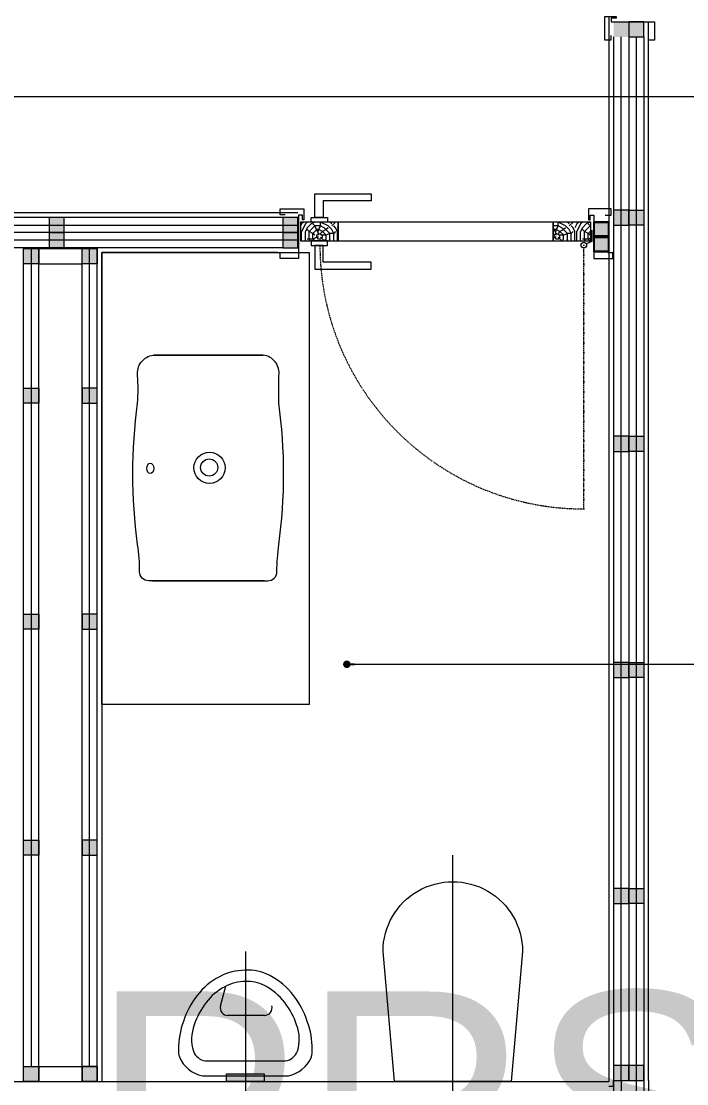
# Model space of a CAD drawing. Extents: x -9058 to 11890, y 0 to 4205.
# Drawn here: x 9482.7 to 9659.2, y 3389.7 to 3671.7 of the extents above; entities that cross this region are included whole.
import ezdxf
from ezdxf.enums import TextEntityAlignment as Align

# ---------------------------------------------------------------- set-up
doc = ezdxf.new("R2010")
doc.units = 0
doc.header["$MEASUREMENT"] = 0
doc.linetypes.add('DOT2', pattern=[0.125, 0, -0.125])
doc.layers.get('0').update_dxf_attribs({"color": 9, "lineweight": 9})
for name, color, linetype, lineweight in [('06C', 9, 'Continuous', 9), ('09', 9, 'Continuous', 9), ('10', 9, 'Continuous', 9), ('12', 9, 'Continuous', 9), ('20', 9, 'DOT2', 9), ('M-TEFRIS2-015', 129, 'Continuous', 9), ('M-TEFRIS2-015 @ 20', 129, 'Continuous', 9)]:
    doc.layers.add(name, color=color, linetype=linetype, lineweight=lineweight)
doc.styles.add('Arial', font='arial.ttf', dxfattribs={"height": 2.5})
doc.styles.add('MuuM_TEXT-STANDART', font='ARIALN.TTF')
doc.dimstyles.new('MuuM_Annotative', dxfattribs={"dimscale": 0.1, "dimtxt": 2, "dimasz": 1, "dimexe": 1, "dimexo": 1, "dimgap": 1, "dimtad": 1, "dimdec": 1, "dimrnd": 0.5, "dimdsep": 46, "dimtxsty": 'MuuM_TEXT-STANDART', "dimblk": 'ARCHTICK', "dimcen": 0, "dimdle": 0.15, "dimclrd": 256, "dimclre": 256, "dimclrt": 256, "dimadec": 0, "dimazin": 0, "dimtfac": 5, "dimtdec": 1, "dimtix": 1, "dimtmove": 2, "dimatfit": 3, "dimldrblk": 'DOT', "dimfxl": 3, "dimfxlon": 1, "dimtolj": 1, "dimlwd": -1, "dimlwe": -1, "dimarcsym": 0})

# ---------------------------------------------------------------- blocks, each defined once
blk = doc.blocks.new('prf-10x10')
h = blk.add_hatch(color=255)
h.dxf.hatch_style = 1
h.paths.add_polyline_path([(-5, -5), (5, -5), (5, 5), (-5, 5)])
at = {"layer": '10'}
blk.add_lwpolyline([(-5, -5), (5, -5), (5, 5), (-5, 5)], close=True, dxfattribs=at)
blk = doc.blocks.new('p-profil-birim')
h = blk.add_hatch(color=255)
h.dxf.hatch_style = 1
h.paths.add_polyline_path([(0, 0), (10, 0), (10, 10), (0, 10)])
blk.add_lwpolyline([(0, 0), (10, 0), (10, 10), (0, 10)], close=True)
at = {"layer": '10'}
for points in [[(0, 10), (10, 10), (10, 0), (0, 0)], [(0, 10), (10, 10), (10, 0), (0, 0)], [(0, 0), (10, 0), (10, 10), (0, 10)], [(0.5, 9.5), (9.5, 9.5), (9.5, 0.5), (0.5, 0.5)]]:
    blk.add_lwpolyline(points, close=True, dxfattribs=at)
blk = doc.blocks.new('p-kapı kolu')
for points in [[(2.2, 0), (2.2, -1.25), (-2.2, -1.25), (-2.2, 0), (2.2, 0)], [(1.225, -1.25), (1.225, -7.5), (-13.775, -7.5), (-13.775, -5.625), (-1.025, -5.625), (-1.025, -5.625), (-1.025, -1.25), (1.225, -1.25)]]:
    blk.add_lwpolyline(points)
blk = doc.blocks.new('_ArchTick')
at = {"color": 0, "linetype": 'ByBlock', "const_width": 0.15}
blk.add_lwpolyline([(-0.5, -0.5), (0.5, 0.5)], dxfattribs=at)
blk = doc.blocks.new('_Dot')
at = {"color": 0, "linetype": 'ByBlock', "lineweight": -2}
blk.add_line((-0.5, 0), (-1, 0), dxfattribs=at)
at = {"color": 0, "linetype": 'ByBlock', "const_width": 0.5}
blk.add_lwpolyline([(-0.25, 0, 1), (0.25, 0, 1)], format="xyb", close=True, dxfattribs=at)
blk = doc.blocks.new('0a_roomno2')
at = {"style": 'Arial'}
blk.add_attdef('ODANO', (0, 1.505), '', height=3, dxfattribs=at)
blk.add_attdef('MEKANADI', text='', height=3, dxfattribs=at).set_placement((0.525, -4.75), align=Align.BOTTOM_LEFT)
at = {"style": 'MuuM_TEXT-STANDART', "width": 0.6}
for tag, p in [('YER01', (15, -7)), ('TAVAN01', (20.625, -7)), ('DUVAR01', (26.25, -7)), ('YER02', (15, -10.375)), ('TAVAN02', (20.625, -10.375)), ('DUVAR02', (26.25, -10.375)), ('YER03', (15, -13.75)), ('TAVAN03', (20.625, -13.75)), ('DUVAR03', (26.25, -13.75))]:
    blk.add_attdef(tag, text='', height=2.25, dxfattribs=at).set_placement(p, align=Align.MIDDLE_CENTER)
at = {"style": 'MuuM_TEXT-STANDART'}
blk.add_attdef('M2', text='', height=2.25, dxfattribs=at).set_placement((1.323, -7.805), align=Align.MIDDLE_LEFT)
at = {"style": 'MuuM_TEXT-STANDART', "width": 0.6}
blk.add_attdef('TEMIZTAVANYUKSEKLIGI', text='', height=2.25, dxfattribs=at).set_placement((2.7, -13.162), align=Align.MIDDLE_LEFT)
blk = doc.blocks.new('*U679')
at = {"layer": 'M-TEFRIS2-015 @ 20'}
ref = blk.add_blockref('0a_roomno2', (9477.8, 3319.13), dxfattribs=dict(at, xscale=20, yscale=20, zscale=20))
ref.add_attrib('ODANO', ' PRS-1K-01', (9477.8, 3354.23), dxfattribs={"layer": '0', "height": 60, "style": 'Arial'})

msp = doc.modelspace()

# ---------------------------------------------------------------- hatches: boundary and pattern name
at = {"layer": '09'}
h = msp.add_hatch(dxfattribs=at)
h.set_pattern_fill('LOGEND', color=256, scale=10, angle=90, style=0)
h.set_pattern_definition([(90, (12757.055, -95547.097), (-10, 10), [3, -7]), (90, (12756.555, -95547.097), (-10, 10), [3, -7]), (90, (12755.555, -95546.597), (-10, 10), [2, -8]), (90, (12754.555, -95546.097), (-10, 10), [1.5, -8.5]), (90, (12753.555, -95546.097), (-10, 10), [1, -9]), (90, (12752.555, -95548.597), (-10, 10), [0.5, -2.5, 0.5, -6.5]), (90, (12752.055, -95547.097), (-10, 10), [0.5, -4, 1.5, -4]), (90, (12751.555, -95545.097), (-10, 10), [0.5, -0.5, 0.5, -8.5]), (90, (12751.055, -95545.597), (-10, 10), [0.5, -9.5]), (90, (12750.055, -95546.097), (-10, 10), [1.5, -8.5]), (90, (12749.055, -95546.097), (-10, 10), [2, -8]), (90, (12748.055, -95546.597), (-10, 10), [2.5, -3, 0.5, -4]), (180, (12754.055, -95550.597), (-10, -10), [0.5, -1, 2.5, -6]), (180, (12753.055, -95550.097), (-10, -10), [0.5, -0.5, 1.5, -7.5]), (180, (12749.055, -95549.597), (-10, -10), [1, -9]), (180, (12753.055, -95549.097), (-10, -10), [2, -3, 0.5, -4.5]), (180, (12747.555, -95548.597), (-10, -10), [0.5, -9.5]), (180, (12752.555, -95548.097), (-10, -10), [1.5, -8.5]), (180, (12752.055, -95547.097), (-10, -10), [1, -9]), (180, (12752.055, -95546.097), (-10, -10), [0.5, -1.5, 1.5, -6.5]), (180, (12751.555, -95545.597), (-10, -10), [0.5, -9.5]), (180, (12753.555, -95545.097), (-10, -10), [1.4, -8.6]), (180, (12755.555, -95544.597), (-10, -10), [1, -9]), (180, (12751.555, -95543.597), (-10, -10), [0.5, -9.5]), (180, (12752.055, -95542.597), (-10, -10), [1.5, -8.5]), (180, (12752.055, -95541.597), (-10, -10), [1.5, -8.5]), (135, (12756.0554, -95543.0975), (-10, 2e-15), [0.7071, -0.7071, 0.7071, -12.0208356]), (135, (12753.5554, -95545.0975), (-10, 2e-15), [1.4142, -12.7279356]), (135, (12748.5554, -95549.0975), (-10, 2e-15), [1.4142, -12.7279356]), (135, (12751.0554, -95547.0975), (-10, 2e-15), [1.4142, -12.7279356]), (135, (12753.0554, -95546.5975), (-10, 2e-15), [1.4142, -12.7279356]), (135, (12755.0554, -95543.5975), (-10, 2e-15), [1.4142, -12.7279356]), (135, (12754.5554, -95544.5975), (-10, 2e-15), [2.12132, -12.0208156]), (135, (12750.0554, -95547.5975), (-10, 2e-15), [0.7071, -13.4350356]), (135, (12749.0554, -95548.0975), (-10, 2e-15), [0.7071, -13.4350356]), (135, (12749.0554, -95544.0975), (-10, 2e-15), [0.7071, -13.4350356]), (135, (12754.0554, -95548.0975), (-10, 2e-15), [0.7071, -13.4350356]), (135, (12750.5554, -95542.5975), (-10, 2e-15), [0.7071, -13.4350356]), (135, (12751.5554, -95546.0975), (-10, 2e-15), [0.7071, -13.4350356]), (135, (12750.5554, -95545.0975), (-10, 2e-15), [0.7071, -13.4350356]), (225, (12752.5554, -95545.5975), (-2e-15, -10), [0.7071, -0.7071, 2.12132, -10.6066156]), (225, (12752.5554, -95544.0975), (-2e-15, -10), [0.7071, -13.4350356]), (225, (12756.0554, -95544.0975), (-2e-15, -10), [0.7071, -13.4350356]), (225, (12753.5554, -95546.0975), (-2e-15, -10), [0.7071, -13.4350356]), (225, (12751.5554, -95544.5975), (-2e-15, -10), [0.7071, -13.4350356]), (225, (12754.0554, -95547.0975), (-2e-15, -10), [0.7071, -13.4350356]), (225, (12754.0554, -95543.0975), (-2e-15, -10), [0.7071, -13.4350356]), (225, (12757.0554, -95550.0975), (-2e-15, -10), [0.7071, -13.4350356]), (225, (12756.5554, -95549.5975), (-2e-15, -10), [1.4142, -12.7279356]), (225, (12756.0554, -95549.0975), (-2e-15, -10), [1.4142, -12.7279356]), (225, (12756.0554, -95548.0975), (-2e-15, -10), [1.4142, -12.7279356]), (225, (12755.0554, -95547.5975), (-2e-15, -10), [1.4142, -12.7279356]), (225, (12751.0554, -95543.5975), (-2e-15, -10), [1.4142, -12.7279356]), (225, (12756.0554, -95541.5975), (-2e-15, -10), [1.4142, -12.7279356]), (225, (12748.0554, -95541.0975), (-2e-15, -10), [1.4142, -12.7279356]), (225, (12749.0554, -95541.0975), (-2e-15, -10), [1.4142, -12.7279356]), (225, (12749.5554, -95542.0975), (-2e-15, -10), [1.4142, -12.7279356]), (225, (12749.5554, -95549.0975), (-2e-15, -10), [2.12132, -12.0208156]), (225, (12750.5554, -95542.5975), (-2e-15, -10), [2.12132, -12.0208156]), (116.565051, (12747.5554, -95548.0975), (-4e-09, 10), [1.118, -21.2426798]), (116.565051, (12752.5554, -95548.0975), (-4e-09, 10), [1.118, -21.2426798]), (116.565051, (12749.5554, -95547.0975), (-4e-09, 10), [1.118, -21.2426798]), (116.565051, (12756.5554, -95544.0975), (-4e-09, 10), [1.118, -21.2426798]), (116.565051, (12755.5554, -95544.5975), (-4e-09, 10), [1.118, -21.2426798]), (116.565051, (12753.5554, -95547.5975), (-4e-09, 10), [1.118, -21.2426798]), (116.565051, (12748.5554, -95547.5975), (-4e-09, 10), [1.118, -21.2426798]), (116.565051, (12751.5554, -95544.5975), (-4e-09, 10), [2.236, -20.1246798]), (153.434949, (12750.0554, -95544.5975), (-10, 5e-10), [1.118, -21.2426798]), (153.434949, (12753.0554, -95543.0975), (-10, 5e-10), [1.118, -21.2426798]), (153.434949, (12751.0554, -95548.0975), (-10, 5e-10), [1.118, -21.2426798]), (153.434949, (12750.5554, -95550.0975), (-10, 5e-10), [1.118, -21.2426798]), (153.434949, (12752.5554, -95544.0975), (-10, 5e-10), [1.118, -21.2426798]), (153.434949, (12752.5554, -95545.0975), (-10, 5e-10), [1.118, -21.2426798]), (153.434949, (12751.0554, -95549.0975), (-10, 5e-10), [2.236, -20.1246798]), (153.434949, (12754.5554, -95541.5975), (-10, 5e-10), [2.236, -20.1246798]), (153.434949, (12754.0554, -95542.5975), (-10, 5e-10), [2.236, -20.1246798]), (206.565051, (12755.5554, -95550.5975), (-10, -4e-09), [1.118, -21.2426798]), (206.565051, (12750.0554, -95550.5975), (-10, -4e-09), [1.118, -21.2426798]), (206.565051, (12757.0554, -95548.5975), (-10, -4e-09), [1.118, -21.2426798]), (206.565051, (12748.0554, -95549.5975), (-10, -4e-09), [1.118, -21.2426798]), (206.565051, (12754.0554, -95548.5975), (-10, -4e-09), [1.118, -21.2426798]), (206.565051, (12753.0554, -95546.5975), (-10, -4e-09), [1.118, -21.2426798]), (206.565051, (12751.0554, -95545.5975), (-10, -4e-09), [1.118, -21.2426798]), (206.565051, (12755.0554, -95550.0975), (-10.0000016, 3.21e-06), [1.118, -21.2426798]), (206.565051, (12753.5554, -95547.5975), (-10, -4e-09), [1.118, -21.2426798]), (206.565051, (12754.5554, -95544.5975), (-10, -4e-09), [1.118, -21.2426798]), (206.565051, (12753.5554, -95543.5975), (-10, -4e-09), [1.118, -21.2426798]), (206.565051, (12750.5554, -95541.5975), (-10, -4e-09), [1.118, -21.2426798]), (206.565051, (12747.5554, -95549.0975), (-10, -4e-09), [1.118, -21.2426798]), (206.565051, (12748.0554, -95550.5975), (-10, -4e-09), [2.236, -20.1246798]), (206.565051, (12755.0554, -95549.0975), (-10, -4e-09), [2.236, -20.1246798]), (243.434949, (12756.5554, -95550.5975), (-5e-10, -10), [1.118, -21.2426798]), (243.434949, (12757.0554, -95542.0975), (-5e-10, -10), [1.118, -21.2426798]), (243.434949, (12752.0554, -95542.5975), (-5e-10, -10), [1.118, -21.2426798]), (243.434949, (12755.5554, -95546.5975), (-5e-10, -10), [1.118, -21.2426798]), (243.434949, (12756.5554, -95547.0975), (-5e-10, -10), [1.118, -21.2426798]), (243.434949, (12754.5554, -95546.0975), (-5e-10, -10), [1.118, -21.2426798]), (243.434949, (12748.5554, -95543.0975), (-5e-10, -10), [1.118, -21.2426798]), (243.434949, (12748.0554, -95542.0975), (-5e-10, -10), [2.236, -20.1246798])])
h.paths.add_polyline_path([(9566.76, 3618.41), (9566.76, 3613.41), (9556.76, 3613.41), (9556.76, 3618.41)])
h = msp.add_hatch(dxfattribs=at)
h.set_pattern_fill('LOGEND', color=256, scale=10, angle=90, style=0)
h.set_pattern_definition([(90, (12670.055, -95547.097), (-10, 10), [3, -7]), (90, (12669.555, -95547.097), (-10, 10), [3, -7]), (90, (12668.555, -95546.597), (-10, 10), [2, -8]), (90, (12667.555, -95546.097), (-10, 10), [1.5, -8.5]), (90, (12666.555, -95546.097), (-10, 10), [1, -9]), (90, (12665.555, -95548.597), (-10, 10), [0.5, -2.5, 0.5, -6.5]), (90, (12665.055, -95547.097), (-10, 10), [0.5, -4, 1.5, -4]), (90, (12664.555, -95545.097), (-10, 10), [0.5, -0.5, 0.5, -8.5]), (90, (12664.055, -95545.597), (-10, 10), [0.5, -9.5]), (90, (12663.055, -95546.097), (-10, 10), [1.5, -8.5]), (90, (12662.055, -95546.097), (-10, 10), [2, -8]), (90, (12661.055, -95546.597), (-10, 10), [2.5, -3, 0.5, -4]), (180, (12667.055, -95550.597), (-10, -10), [0.5, -1, 2.5, -6]), (180, (12666.055, -95550.097), (-10, -10), [0.5, -0.5, 1.5, -7.5]), (180, (12662.055, -95549.597), (-10, -10), [1, -9]), (180, (12666.055, -95549.097), (-10, -10), [2, -3, 0.5, -4.5]), (180, (12660.555, -95548.597), (-10, -10), [0.5, -9.5]), (180, (12665.555, -95548.097), (-10, -10), [1.5, -8.5]), (180, (12665.055, -95547.097), (-10, -10), [1, -9]), (180, (12665.055, -95546.097), (-10, -10), [0.5, -1.5, 1.5, -6.5]), (180, (12664.555, -95545.597), (-10, -10), [0.5, -9.5]), (180, (12666.555, -95545.097), (-10, -10), [1.4, -8.6]), (180, (12668.555, -95544.597), (-10, -10), [1, -9]), (180, (12664.555, -95543.597), (-10, -10), [0.5, -9.5]), (180, (12665.055, -95542.597), (-10, -10), [1.5, -8.5]), (180, (12665.055, -95541.597), (-10, -10), [1.5, -8.5]), (135, (12669.0554, -95543.0975), (-10, 2e-15), [0.7071, -0.7071, 0.7071, -12.0208356]), (135, (12666.5554, -95545.0975), (-10, 2e-15), [1.4142, -12.7279356]), (135, (12661.5554, -95549.0975), (-10, 2e-15), [1.4142, -12.7279356]), (135, (12664.0554, -95547.0975), (-10, 2e-15), [1.4142, -12.7279356]), (135, (12666.0554, -95546.5975), (-10, 2e-15), [1.4142, -12.7279356]), (135, (12668.0554, -95543.5975), (-10, 2e-15), [1.4142, -12.7279356]), (135, (12667.5554, -95544.5975), (-10, 2e-15), [2.12132, -12.0208156]), (135, (12663.0554, -95547.5975), (-10, 2e-15), [0.7071, -13.4350356]), (135, (12662.0554, -95548.0975), (-10, 2e-15), [0.7071, -13.4350356]), (135, (12662.0554, -95544.0975), (-10, 2e-15), [0.7071, -13.4350356]), (135, (12667.0554, -95548.0975), (-10, 2e-15), [0.7071, -13.4350356]), (135, (12663.5554, -95542.5975), (-10, 2e-15), [0.7071, -13.4350356]), (135, (12664.5554, -95546.0975), (-10, 2e-15), [0.7071, -13.4350356]), (135, (12663.5554, -95545.0975), (-10, 2e-15), [0.7071, -13.4350356]), (225, (12665.5554, -95545.5975), (-2e-15, -10), [0.7071, -0.7071, 2.12132, -10.6066156]), (225, (12665.5554, -95544.0975), (-2e-15, -10), [0.7071, -13.4350356]), (225, (12669.0554, -95544.0975), (-2e-15, -10), [0.7071, -13.4350356]), (225, (12666.5554, -95546.0975), (-2e-15, -10), [0.7071, -13.4350356]), (225, (12664.5554, -95544.5975), (-2e-15, -10), [0.7071, -13.4350356]), (225, (12667.0554, -95547.0975), (-2e-15, -10), [0.7071, -13.4350356]), (225, (12667.0554, -95543.0975), (-2e-15, -10), [0.7071, -13.4350356]), (225, (12670.0554, -95550.0975), (-2e-15, -10), [0.7071, -13.4350356]), (225, (12669.5554, -95549.5975), (-2e-15, -10), [1.4142, -12.7279356]), (225, (12669.0554, -95549.0975), (-2e-15, -10), [1.4142, -12.7279356]), (225, (12669.0554, -95548.0975), (-2e-15, -10), [1.4142, -12.7279356]), (225, (12668.0554, -95547.5975), (-2e-15, -10), [1.4142, -12.7279356]), (225, (12664.0554, -95543.5975), (-2e-15, -10), [1.4142, -12.7279356]), (225, (12669.0554, -95541.5975), (-2e-15, -10), [1.4142, -12.7279356]), (225, (12661.0554, -95541.0975), (-2e-15, -10), [1.4142, -12.7279356]), (225, (12662.0554, -95541.0975), (-2e-15, -10), [1.4142, -12.7279356]), (225, (12662.5554, -95542.0975), (-2e-15, -10), [1.4142, -12.7279356]), (225, (12662.5554, -95549.0975), (-2e-15, -10), [2.12132, -12.0208156]), (225, (12663.5554, -95542.5975), (-2e-15, -10), [2.12132, -12.0208156]), (116.565051, (12660.5554, -95548.0975), (-4e-09, 10), [1.118, -21.2426798]), (116.565051, (12665.5554, -95548.0975), (-4e-09, 10), [1.118, -21.2426798]), (116.565051, (12662.5554, -95547.0975), (-4e-09, 10), [1.118, -21.2426798]), (116.565051, (12669.5554, -95544.0975), (-4e-09, 10), [1.118, -21.2426798]), (116.565051, (12668.5554, -95544.5975), (-4e-09, 10), [1.118, -21.2426798]), (116.565051, (12666.5554, -95547.5975), (-4e-09, 10), [1.118, -21.2426798]), (116.565051, (12661.5554, -95547.5975), (-4e-09, 10), [1.118, -21.2426798]), (116.565051, (12664.5554, -95544.5975), (-4e-09, 10), [2.236, -20.1246798]), (153.434949, (12663.0554, -95544.5975), (-10, 5e-10), [1.118, -21.2426798]), (153.434949, (12666.0554, -95543.0975), (-10, 5e-10), [1.118, -21.2426798]), (153.434949, (12664.0554, -95548.0975), (-10, 5e-10), [1.118, -21.2426798]), (153.434949, (12663.5554, -95550.0975), (-10, 5e-10), [1.118, -21.2426798]), (153.434949, (12665.5554, -95544.0975), (-10, 5e-10), [1.118, -21.2426798]), (153.434949, (12665.5554, -95545.0975), (-10, 5e-10), [1.118, -21.2426798]), (153.434949, (12664.0554, -95549.0975), (-10, 5e-10), [2.236, -20.1246798]), (153.434949, (12667.5554, -95541.5975), (-10, 5e-10), [2.236, -20.1246798]), (153.434949, (12667.0554, -95542.5975), (-10, 5e-10), [2.236, -20.1246798]), (206.565051, (12668.5554, -95550.5975), (-10, -4e-09), [1.118, -21.2426798]), (206.565051, (12663.0554, -95550.5975), (-10, -4e-09), [1.118, -21.2426798]), (206.565051, (12670.0554, -95548.5975), (-10, -4e-09), [1.118, -21.2426798]), (206.565051, (12661.0554, -95549.5975), (-10, -4e-09), [1.118, -21.2426798]), (206.565051, (12667.0554, -95548.5975), (-10, -4e-09), [1.118, -21.2426798]), (206.565051, (12666.0554, -95546.5975), (-10, -4e-09), [1.118, -21.2426798]), (206.565051, (12664.0554, -95545.5975), (-10, -4e-09), [1.118, -21.2426798]), (206.565051, (12668.0554, -95550.0975), (-10.0000016, 3.21e-06), [1.118, -21.2426798]), (206.565051, (12666.5554, -95547.5975), (-10, -4e-09), [1.118, -21.2426798]), (206.565051, (12667.5554, -95544.5975), (-10, -4e-09), [1.118, -21.2426798]), (206.565051, (12666.5554, -95543.5975), (-10, -4e-09), [1.118, -21.2426798]), (206.565051, (12663.5554, -95541.5975), (-10, -4e-09), [1.118, -21.2426798]), (206.565051, (12660.5554, -95549.0975), (-10, -4e-09), [1.118, -21.2426798]), (206.565051, (12661.0554, -95550.5975), (-10, -4e-09), [2.236, -20.1246798]), (206.565051, (12668.0554, -95549.0975), (-10, -4e-09), [2.236, -20.1246798]), (243.434949, (12669.5554, -95550.5975), (-5e-10, -10), [1.118, -21.2426798]), (243.434949, (12670.0554, -95542.0975), (-5e-10, -10), [1.118, -21.2426798]), (243.434949, (12665.0554, -95542.5975), (-5e-10, -10), [1.118, -21.2426798]), (243.434949, (12668.5554, -95546.5975), (-5e-10, -10), [1.118, -21.2426798]), (243.434949, (12669.5554, -95547.0975), (-5e-10, -10), [1.118, -21.2426798]), (243.434949, (12667.5554, -95546.0975), (-5e-10, -10), [1.118, -21.2426798]), (243.434949, (12661.5554, -95543.0975), (-5e-10, -10), [1.118, -21.2426798]), (243.434949, (12661.0554, -95542.0975), (-5e-10, -10), [2.236, -20.1246798])])
h.paths.add_polyline_path([(9633.76, 3618.41), (9633.76, 3613.41), (9623.76, 3613.41), (9623.76, 3618.41)])
at = {"layer": 'M-TEFRIS2-015'}
h = msp.add_hatch(color=256, dxfattribs=at)
h.dxf.hatch_style = 1
h.paths.add_polyline_path([(9639.81, 3667.57), (9639.81, 3671.57), (9643.81, 3671.57), (9643.81, 3667.57)])
h = msp.add_hatch(color=256, dxfattribs=at)
h.dxf.hatch_style = 1
h.paths.add_polyline_path([(9639.81, 3617.57), (9639.81, 3621.57), (9643.81, 3621.57), (9643.81, 3617.57)])
h = msp.add_hatch(color=256, dxfattribs=at)
h.dxf.hatch_style = 1
h.paths.add_polyline_path([(9643.81, 3617.57), (9643.81, 3621.57), (9647.81, 3621.57), (9647.81, 3617.57)])
h = msp.add_hatch(color=256, dxfattribs=at)
h.dxf.hatch_style = 1
h.paths.add_polyline_path([(9483.32, 3574.37), (9483.32, 3570.37), (9487.32, 3570.37), (9487.32, 3574.37)])
h = msp.add_hatch(color=256, dxfattribs=at)
h.dxf.hatch_style = 1
h.paths.add_polyline_path([(9498.81, 3574.37), (9498.81, 3570.37), (9502.81, 3570.37), (9502.81, 3574.37)])
h = msp.add_hatch(color=256, dxfattribs=at)
h.dxf.hatch_style = 1
h.paths.add_polyline_path([(9639.81, 3557.57), (9639.81, 3561.57), (9643.81, 3561.57), (9643.81, 3557.57)])
h = msp.add_hatch(color=256, dxfattribs=at)
h.dxf.hatch_style = 1
h.paths.add_polyline_path([(9643.81, 3557.57), (9643.81, 3561.57), (9647.81, 3561.57), (9647.81, 3557.57)])
h = msp.add_hatch(color=256, dxfattribs=at)
h.dxf.hatch_style = 1
h.paths.add_polyline_path([(9483.32, 3514.37), (9483.32, 3510.37), (9487.32, 3510.37), (9487.32, 3514.37)])
h = msp.add_hatch(color=256, dxfattribs=at)
h.dxf.hatch_style = 1
h.paths.add_polyline_path([(9498.81, 3514.37), (9498.81, 3510.37), (9502.81, 3510.37), (9502.81, 3514.37)])
h = msp.add_hatch(color=256, dxfattribs=at)
h.dxf.hatch_style = 1
h.paths.add_polyline_path([(9639.81, 3497.57), (9639.81, 3501.57), (9643.81, 3501.57), (9643.81, 3497.57)])
h = msp.add_hatch(color=256, dxfattribs=at)
h.dxf.hatch_style = 1
h.paths.add_polyline_path([(9643.81, 3497.57), (9643.81, 3501.57), (9647.81, 3501.57), (9647.81, 3497.57)])
h = msp.add_hatch(color=256, dxfattribs=at)
h.dxf.hatch_style = 1
h.paths.add_polyline_path([(9483.32, 3454.37), (9483.32, 3450.37), (9487.32, 3450.37), (9487.32, 3454.37)])
h = msp.add_hatch(color=256, dxfattribs=at)
h.dxf.hatch_style = 1
h.paths.add_polyline_path([(9498.81, 3454.37), (9498.81, 3450.37), (9502.81, 3450.37), (9502.81, 3454.37)])
h = msp.add_hatch(color=256, dxfattribs=at)
h.dxf.hatch_style = 1
h.paths.add_polyline_path([(9639.81, 3437.57), (9639.81, 3441.57), (9643.81, 3441.57), (9643.81, 3437.57)])
h = msp.add_hatch(color=256, dxfattribs=at)
h.dxf.hatch_style = 1
h.paths.add_polyline_path([(9643.81, 3437.57), (9643.81, 3441.57), (9647.81, 3441.57), (9647.81, 3437.57)])
h = msp.add_hatch(color=256, dxfattribs=at)
h.dxf.hatch_style = 1
h.paths.add_polyline_path([(9483.32, 3394.37), (9483.32, 3390.37), (9487.32, 3390.37), (9487.32, 3394.37)])
h = msp.add_hatch(color=256, dxfattribs=at)
h.dxf.hatch_style = 1
h.paths.add_polyline_path([(9498.81, 3394.37), (9498.81, 3390.37), (9502.81, 3390.37), (9502.81, 3394.37)])

# ---------------------------------------------------------------- linework, layer by layer
for points in [[(9560.53, 3619.66), (9560.53, 3625.91), (9575.53, 3625.91), (9575.53, 3624.04), (9562.78, 3624.04), (9562.78, 3624.04), (9562.78, 3619.66), (9560.53, 3619.66)], [(9559.56, 3618.41), (9559.56, 3619.66), (9563.96, 3619.66), (9563.96, 3618.41), (9559.56, 3618.41)]]:
    msp.add_lwpolyline(points)
at = {"layer": '10'}
for points in [[(9639.06, 3667.97), (9639.06, 3666.67), (9637.46, 3666.67), (9637.46, 3672.97), (9640.46, 3672.97), (9640.46, 3672.57), (9639.16, 3672.57), (9639.16, 3671.57), (9650.66, 3671.57), (9650.66, 3666.67), (9649.06, 3666.67), (9649.06, 3667.97)], [(9552.66, 3620.37), (9551.36, 3620.37), (9551.36, 3621.97), (9557.66, 3621.97), (9557.66, 3618.97), (9557.26, 3618.97), (9557.26, 3620.27), (9556.26, 3620.27), (9556.26, 3608.77), (9551.36, 3608.77), (9551.36, 3610.37), (9552.66, 3610.37)], [(9637.56, 3620.27), (9639.16, 3620.27), (9639.16, 3621.97), (9633.16, 3621.97), (9633.16, 3618.97), (9633.56, 3618.97), (9633.56, 3620.27), (9634.56, 3620.27), (9634.56, 3608.77), (9639.56, 3608.77), (9639.56, 3610.27), (9638.26, 3610.27)], [(9634.06, 3616.29), (9634.06, 3613.29), (9632.59, 3612.6)]]:
    msp.add_lwpolyline(points, dxfattribs=at)
msp.add_circle((9631.91, 3612.29), 0.75, dxfattribs=at)
at = {"layer": '12'}
for p, q in [((9566.76, 3618.41), (9566.76, 3613.41)), ((9623.76, 3618.41), (9566.76, 3618.41)), ((9623.76, 3613.41), (9623.76, 3618.41)), ((9566.76, 3613.41), (9623.76, 3613.41))]:
    msp.add_line(p, q, dxfattribs=at)
for points in [[(9566.76, 3618.41), (9556.76, 3618.41), (9556.76, 3613.41), (9566.76, 3613.41)], [(9633.76, 3618.41), (9623.76, 3618.41), (9623.76, 3613.41), (9633.76, 3613.41)]]:
    msp.add_lwpolyline(points, close=True, dxfattribs=at)
at = {"layer": '20', "ltscale": 20}
for points in [[(9631.91, 3612.29), (9631.91, 3542.29)], [(9631.91, 3542.29), (9631.91, 3611.54)]]:
    msp.add_lwpolyline(points, dxfattribs=at)
at = {"layer": '20'}
msp.add_lwpolyline([(9631.91, 3542.29), (9631.91, 3611.54)], dxfattribs=at)
msp.add_arc((9631.91, 3612.29), 70, 180.0002, 269.9998, dxfattribs=at)
at = {"layer": 'M-TEFRIS2-015'}
for p, q in [((9542.15, 3424.87), (9542.15, 3386.87)), ((9535.56, 3410.39), (9536.96, 3415.65)), ((9547.22, 3407.87), (9537.49, 3407.87))]:
    msp.add_line(p, q, dxfattribs=at)
for points in [[(9638.56, 3672.97), (9638.56, 3390.57)], [(9649.06, 3390.57), (9649.06, 3671.57)], [(9639.81, 3667.57), (9639.81, 3390.57)], [(9641.81, 3390.57), (9641.81, 3667.57)], [(9643.81, 3667.57), (9643.81, 3390.57)], [(9643.81, 3667.57), (9643.81, 3390.57)], [(9645.81, 3667.57), (9645.81, 3390.57)], [(9647.81, 3667.57), (9647.81, 3390.57)], [(9556.06, 3620.87), (9428.06, 3620.87)], [(9639.81, 3621.57), (9639.81, 3617.57), (9643.81, 3617.57), (9643.81, 3621.57), (9639.81, 3621.57)], [(9643.81, 3617.57), (9643.81, 3621.57), (9647.81, 3621.57), (9647.81, 3617.57), (9643.81, 3617.57)], [(9345.56, 3620.37), (9345.56, 3390.37), (9638.56, 3390.37)], [(9552.06, 3619.62), (9427.86, 3619.62)], [(9428.06, 3617.62), (9556.06, 3617.62)], [(9556.06, 3615.62), (9428.06, 3615.62)], [(9542.06, 3615.62), (9442.06, 3615.62)], [(9556.06, 3613.62), (9428.06, 3613.62)], [(9552.06, 3611.62), (9428.06, 3611.62)], [(9483.32, 3390.37), (9483.32, 3611.37)], [(9485.32, 3611.37), (9485.32, 3394.37)], [(9487.32, 3390.37), (9487.32, 3611.37)], [(9487.32, 3611.37), (9498.81, 3611.37)], [(9498.81, 3390.37), (9498.81, 3611.37)], [(9500.81, 3394.37), (9500.81, 3611.37)], [(9502.81, 3390.37), (9502.81, 3611.37)], [(9550.76, 3610.37), (9504.06, 3610.37), (9504.06, 3390.37)], [(9487.32, 3607.37), (9498.81, 3607.37)], [(9483.32, 3570.37), (9483.32, 3574.37), (9487.32, 3574.37), (9487.32, 3570.37), (9483.32, 3570.37)], [(9498.81, 3574.37), (9498.81, 3570.37), (9502.81, 3570.37), (9502.81, 3574.37), (9498.81, 3574.37)], [(9639.81, 3561.57), (9639.81, 3557.57), (9643.81, 3557.57), (9643.81, 3561.57), (9639.81, 3561.57)], [(9643.81, 3557.57), (9643.81, 3561.57), (9647.81, 3561.57), (9647.81, 3557.57), (9643.81, 3557.57)], [(9483.32, 3510.37), (9483.32, 3514.37), (9487.32, 3514.37), (9487.32, 3510.37), (9483.32, 3510.37)], [(9498.81, 3514.37), (9498.81, 3510.37), (9502.81, 3510.37), (9502.81, 3514.37), (9498.81, 3514.37)], [(9639.81, 3501.57), (9639.81, 3497.57), (9643.81, 3497.57), (9643.81, 3501.57), (9639.81, 3501.57)], [(9643.81, 3497.57), (9643.81, 3501.57), (9647.81, 3501.57), (9647.81, 3497.57), (9643.81, 3497.57)], [(9483.32, 3450.37), (9483.32, 3454.37), (9487.32, 3454.37), (9487.32, 3450.37), (9483.32, 3450.37)], [(9498.81, 3454.37), (9498.81, 3450.37), (9502.81, 3450.37), (9502.81, 3454.37), (9498.81, 3454.37)], [(9597.15, 3380.37), (9597.15, 3450.37)], [(9639.81, 3441.57), (9639.81, 3437.57), (9643.81, 3437.57), (9643.81, 3441.57), (9639.81, 3441.57)], [(9643.81, 3437.57), (9643.81, 3441.57), (9647.81, 3441.57), (9647.81, 3437.57), (9643.81, 3437.57)], [(9483.32, 3390.37), (9483.32, 3394.37), (9487.32, 3394.37), (9487.32, 3390.37), (9483.32, 3390.37)], [(9487.32, 3394.37), (9498.81, 3394.37)], [(9489.81, 3394.37), (9494.31, 3394.37)], [(9498.81, 3394.37), (9498.81, 3390.37), (9502.81, 3390.37), (9502.81, 3394.37), (9498.81, 3394.37)], [(9489.81, 3390.37), (9494.31, 3390.37)], [(9489.81, 3390.37), (9494.31, 3390.37)], [(9638.56, 3390.57), (9638.56, 3390.37)], [(9638.56, 3389.12), (9639.81, 3389.12), (9639.81, 3390.57)], [(9639.81, 3390.57), (9639.81, 3365.12)], [(9641.81, 3390.57), (9641.81, 3365.12)], [(9645.81, 3390.57), (9645.81, 3365.12), (9645.81, 3365.12)], [(9647.81, 3390.57), (9647.81, 3369.12), (9649.06, 3369.12)], [(9649.06, 3390.57), (9649.06, 3370.37)]]:
    msp.add_lwpolyline(points, dxfattribs=at)
for points in [[(9308.1, 3651.73), (9669.69, 3651.73), (9669.69, 3346.4), (9308.1, 3346.4)], [(9504.06, 3610.37), (9559.06, 3610.37), (9559.06, 3490.37), (9504.06, 3490.37)], [(9504.06, 3490.37), (9504.06, 3610.37), (9559.06, 3610.37), (9559.06, 3490.37)], [(9547.15, 3392.37), (9547.15, 3390.37), (9537.15, 3390.37), (9537.15, 3392.37)]]:
    msp.add_lwpolyline(points, close=True, dxfattribs=at)
for points in [[(9547.13, 3523.24), (9516.49, 3523.24, -0.414214), (9514.09, 3525.64, 0.035809), (9513.57, 3532.84, -0.067889), (9513.57, 3570.37, 0.025966), (9513.57, 3577.64, -0.418149), (9517.74, 3583.13), (9546.86, 3583.13)], [(9517.47, 3523.24), (9548.11, 3523.24, 0.414214), (9550.51, 3525.64, -0.035809), (9551.02, 3532.84, 0.067889), (9551.02, 3570.37, -0.002456), (9551.02, 3577.64, 0.418149), (9546.86, 3583.13), (9517.74, 3583.13)], [(9530.73, 3391.87), (9553.57, 3391.87, 0.252384), (9559.66, 3396.87, 0.055826), (9559.89, 3398.87, 0.088182), (9558.57, 3406.26, 0.087476), (9554.94, 3413.15, 0.105521), (9548.62, 3418.47, 0.141396), (9542.02, 3419.87, 0.121036), (9535.28, 3418.16, 0.105521), (9529.34, 3413.15, 0.087476), (9525.7, 3406.26, 0.088182), (9524.39, 3398.87, 0.066704), (9524.63, 3396.87, 0.252384), (9530.73, 3391.87)], [(9528.58, 3405.34, 0.172375), (9528.34, 3398.39, 0.252384), (9531.49, 3395.8), (9552.81, 3395.8, 0.252384), (9555.96, 3398.39, 0.172375), (9555.72, 3405.34, 0.087476), (9552.57, 3411.31, 0.105521), (9547.21, 3415.82, 0.144004), (9542.14, 3416.87, 0.123151), (9536.7, 3415.51, 0.105521), (9531.71, 3411.31, 0.087476), (9528.56, 3405.34)]]:
    msp.add_lwpolyline(points, format="xyb", dxfattribs=at)
msp.add_lwpolyline([(9612.65, 3390.37), (9581.65, 3390.37), (9578.65, 3424.84, -1.001588), (9615.65, 3424.84)], format="xyb", close=True, dxfattribs=at)
for centre, radius in [((9532.63, 3553.21), 4.14), ((9532.55, 3553.29), 2.28)]:
    msp.add_circle(centre, radius, dxfattribs=at)
for centre, radius, start, end in [((9537.49, 3409.87), 2, 165.0686, 270), ((9547.22, 3409.87), 2, 270, 16.3895), ((9543.29, 3399.35), 15.9, 157.8699, 159.3494), ((9540.99, 3399.35), 15.9, 20.6506, 22.1301)]:
    msp.add_arc(centre, radius, start, end, dxfattribs=at)
msp.add_ellipse((9516.9, 3553.06), major_axis=(0, -1.38), ratio=0.667081, dxfattribs=at)
msp.add_solid([(9547.15, 3390.37), (9547.15, 3392.37), (9537.15, 3390.37), (9537.15, 3392.37)], dxfattribs=at)

# ---------------------------------------------------------------- block references
at = {"layer": '06C', "extrusion": (0, 0, -1), "zscale": -1}
msp.add_blockref('p-kapı kolu', (-9561.76, 3613.41), dxfattribs=at)
at = {"layer": 'M-TEFRIS2-015', "xscale": 0.4, "yscale": 0.4}
for name, p, rotation in [('prf-10x10', (9645.81, 3669.57), 180), ('prf-10x10', (9492.06, 3617.62), 90), ('prf-10x10', (9554.06, 3617.62), 90), ('p-profil-birim', (9634.56, 3618.52), 270), ('prf-10x10', (9492.06, 3613.62), 90), ('prf-10x10', (9554.06, 3613.62), 90), ('p-profil-birim', (9634.56, 3614.52), 270), ('prf-10x10', (9641.81, 3392.57), 180), ('prf-10x10', (9645.81, 3392.57), 180)]:
    msp.add_blockref(name, p, dxfattribs=dict(at, rotation=rotation))
at = {"layer": 'M-TEFRIS2-015', "extrusion": (0, 0, -1), "xscale": 0.4, "yscale": 0.4, "zscale": -1}
for p in [(-9485.32, 3609.37), (-9500.81, 3609.37), (-9485.32, 3392.37), (-9500.81, 3392.37)]:
    msp.add_blockref('prf-10x10', p, dxfattribs=at)
at = {"layer": 'M-TEFRIS2-015', "color": 6}
msp.add_blockref('*U679', (0, 0), dxfattribs=at)

# ---------------------------------------------------------------- leaders
at = {"layer": 'M-TEFRIS2-015'}
msp.add_leader([(9569.06, 3501.07), (10001.36, 3501.07)], dimstyle='MuuM_Annotative', override={"dimscale": 0, "dimasz": 2}, dxfattribs=at)

doc.saveas('drawing.dxf')
